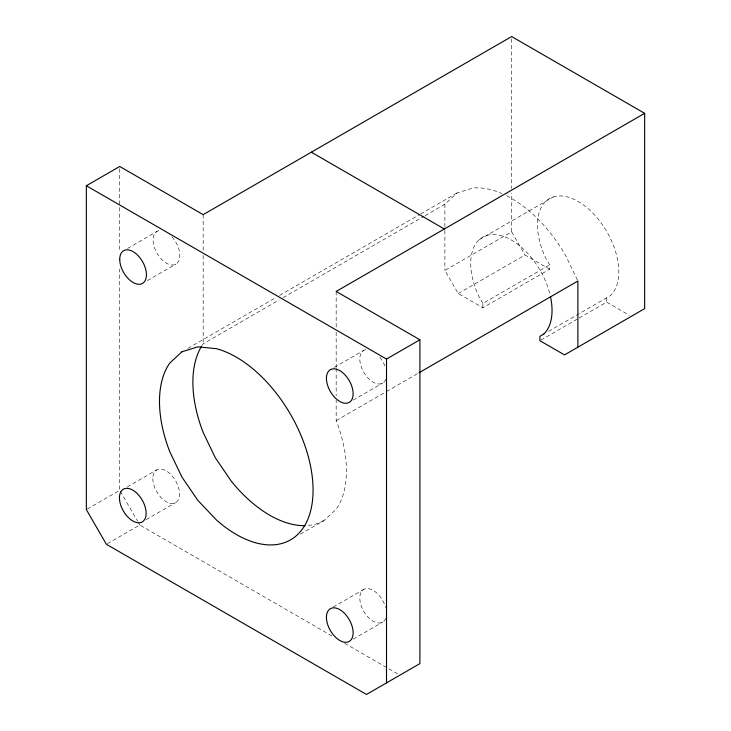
<?xml version="1.0" encoding="UTF-8"?>
<svg xmlns="http://www.w3.org/2000/svg" width="731" height="731" viewBox="0 0 731 731"><rect width="100%" height="100%" fill="white"/><g stroke="black" fill="none" stroke-linecap="round" stroke-linejoin="round"><path stroke-width="0.55" stroke-dasharray="3.65 2.74" d="M425.15 215.636L444.887 204.241L457.085 192.929L472.994 188.022A108.59 62.692 60 0 1 501.886 193.505M300.404 534.178L323.97 520.573L336.169 509.251A108.59 62.692 60 0 0 336.169 420.581L336.169 400.195M127.569 248.43L157.028 231.425M147.434 280.576L175.915 264.129M187.904 348.34L275.66 297.672M279.607 295.397L419.621 214.558M420.608 213.991L457.085 192.929M202.03 345.507A108.59 62.692 60 0 1 203.172 343.798L279.141 299.938M283.08 297.663L424.163 216.202M479.125 239.768L553.404 196.886M548.552 331.344L610.412 295.626A57.502 33.197 60 0 0 605.624 229.662A57.502 33.197 60 0 0 550.681 197.946A57.502 33.197 60 0 0 545.893 258.381L549.648 264.878L549.648 269.209L482.88 307.76L458.236 293.542L444.887 270.406L511.654 231.855L511.654 193.021M458.236 293.542L525.013 254.991L549.648 269.209M87.327 509.014L119.729 490.309L119.729 269.099M127.276 486.928L156.736 469.923M334.268 367.419L363.727 350.414M482.88 307.76L482.88 303.429L549.648 264.878M146.163 519.64L175.614 502.636M353.155 400.131L382.605 383.126M107.356 543.709L139.758 525.004L332.806 636.454M336.169 420.581L385.502 392.099M386.489 391.533L418.059 373.303M540.867 340.116L578.184 318.57M579.162 318.003L606.657 302.131L629.327 315.216M333.281 607.004L363.727 589.424M353.155 639.15L382.605 622.136M344.639 643.289L397.902 674.037M511.654 231.855L525.013 254.991M482.88 303.429L479.125 296.932A57.502 33.197 60 0 1 492.603 234.487A57.502 33.197 60 0 1 550.16 295.233M120.286 491.269L137.538 521.148M138.095 522.108L139.758 525.004M577.417 280.055L565.684 255.622A108.59 62.692 60 0 0 506.117 195.479M606.657 297.791L606.657 302.131M511.654 38.834L511.654 188.452M444.887 204.241L444.887 229.342M444.887 230.484L444.887 270.406M336.169 291.441L336.169 327.689M336.169 332.221L336.169 367.337M336.169 368.47L336.169 395.663M203.172 214.649L203.172 250.907M203.172 255.439L203.172 343.798M119.729 168.76L119.729 206.389M119.729 207.531L119.729 250.852M323.97 520.573A108.59 62.692 60 0 1 308.062 525.479M385.712 379.288A18.887 10.901 60 0 1 364.586 373.623A18.887 10.901 60 0 1 366.487 349.564M379.846 357.267A18.887 10.901 60 0 1 385.63 368.442M385.712 618.298A18.887 10.901 60 0 1 365.253 613.638A18.887 10.901 60 0 1 365.071 588.848A18.887 10.901 60 0 1 385.63 607.461M171.904 236.826A18.887 10.901 60 0 1 177.277 263.078A18.887 10.901 60 0 1 156.544 252.369A18.887 10.901 60 0 1 159.797 230.567M152.825 478.567A18.887 10.901 60 0 0 172.854 503.485A18.887 10.901 60 0 0 172.854 476.776A18.887 10.901 60 0 0 152.825 478.567"/><path stroke-width="1.1" d="M644.651 113.332L336.169 291.441L419.905 339.787L419.905 663.611L366.487 694.45L106.379 544.275L86.349 509.58L86.349 185.756L119.729 166.476L203.172 214.649L511.654 36.55L644.651 113.332L644.651 308.646L564.533 354.9L539.889 340.683L539.889 336.342L543.818 334.076M86.349 185.756L386.516 359.058L419.905 339.787M419.046 372.737L577.883 281.033L577.883 347.198M311.342 152.203L444.338 228.986M386.516 359.058L386.516 682.882M304.973 525.644A108.59 62.692 60 0 1 231.279 481.144L215.371 457.871L203.172 432.46A108.59 62.692 60 0 1 201.482 346.393M550.416 296.366A57.502 33.197 60 0 1 543.645 334.177M181.992 351.757L169.784 363.069A108.59 62.692 60 0 0 169.784 451.74L181.992 477.151L197.891 500.424L216.413 519.969A108.59 62.692 60 0 0 313.069 490.135A108.59 62.692 60 0 0 216.413 348.678L197.891 346.841L181.992 351.757M326.428 378.338A18.887 10.901 60 0 0 346.457 403.256A18.887 10.901 60 0 0 346.457 376.547A18.887 10.901 60 0 0 326.428 378.338M326.428 617.348A18.887 10.901 60 0 0 346.457 642.266A18.887 10.901 60 0 0 346.457 615.557A18.887 10.901 60 0 0 326.428 617.348M119.436 497.848A18.887 10.901 60 0 0 139.466 522.766A18.887 10.901 60 0 0 139.466 496.057A18.887 10.901 60 0 0 119.436 497.848M119.729 259.341A18.887 10.901 60 0 0 139.758 284.258A18.887 10.901 60 0 0 139.758 257.55A18.887 10.901 60 0 0 119.729 259.341"/></g></svg>
